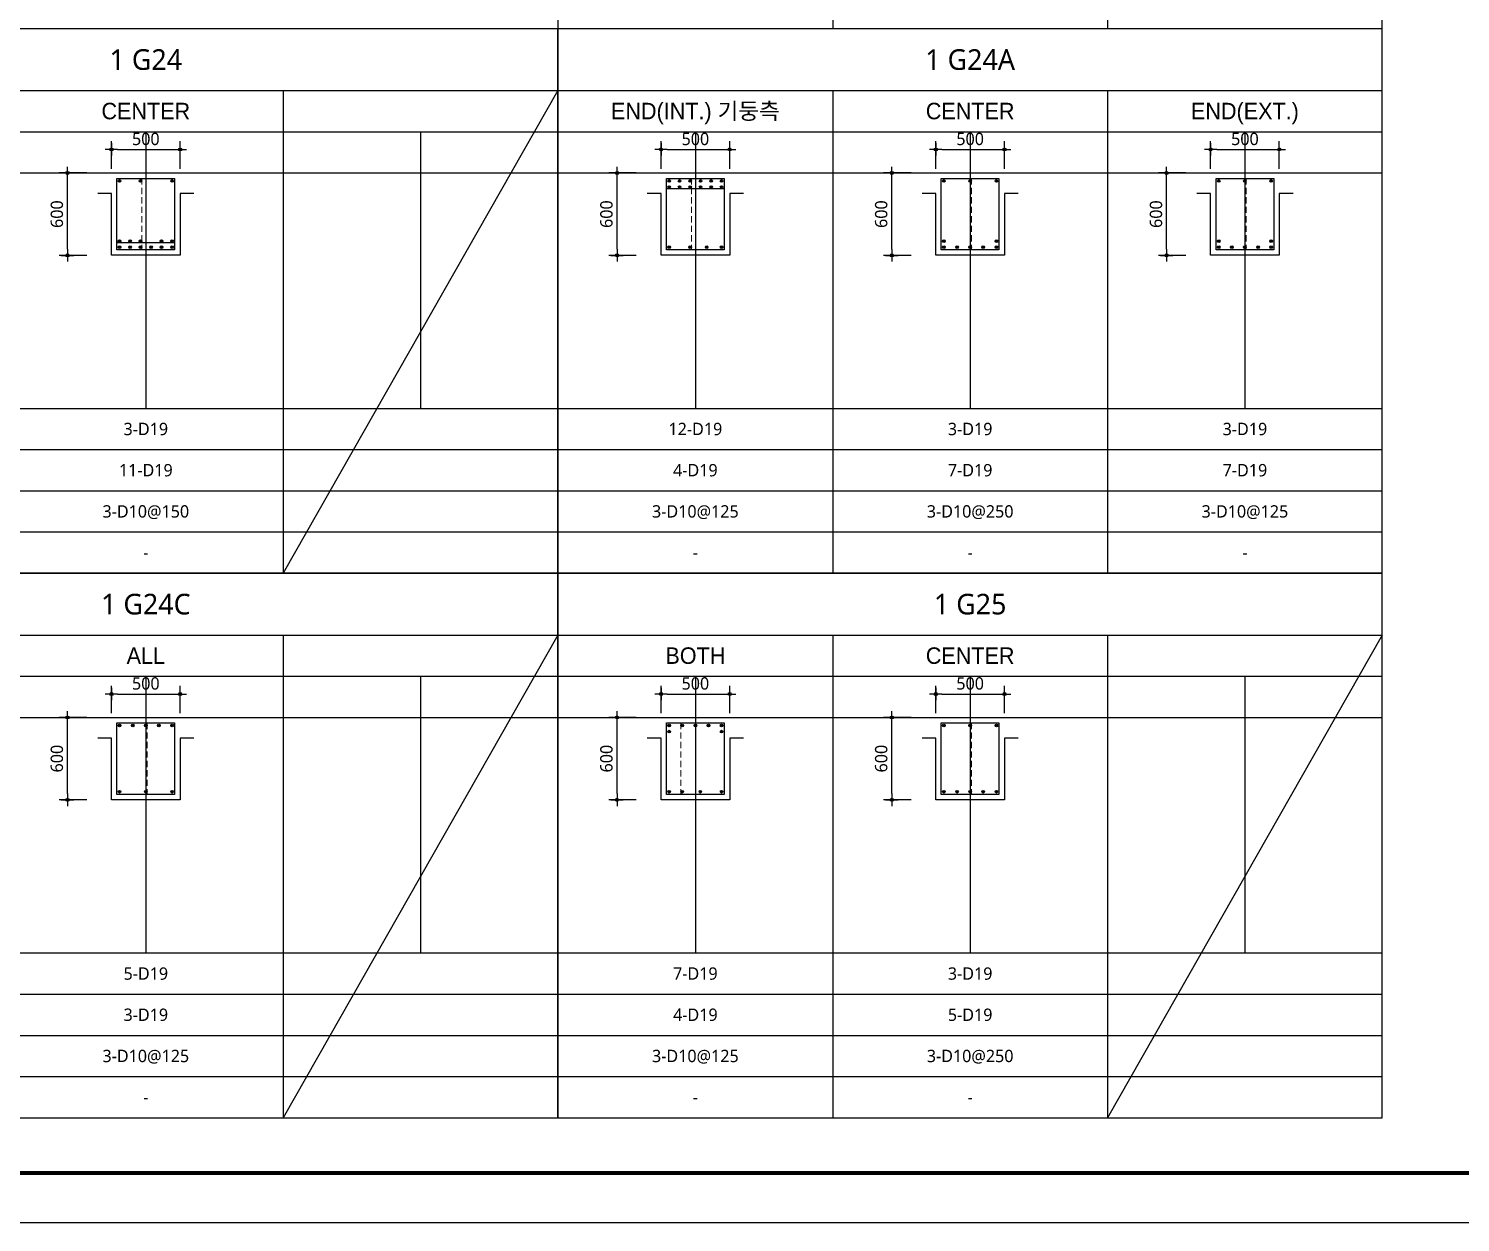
# Model space of a CAD drawing. Header units: millimetres. Extents: x 0 to 252030, y -124740 to 196020.
# Drawn here: x 188300 to 198721, y 106920 to 115610 of the extents above; entities that cross this region are included whole.
import ezdxf
from ezdxf.enums import TextEntityAlignment as Align

# ---------------------------------------------------------------- set-up
doc = ezdxf.new("R2010")
doc.units = ezdxf.units.MM
doc.header["$LTSCALE"] = 30
doc.linetypes.add('HID', pattern=[2.3, 1.5, -0.8])
doc.layers.get('DEFPOINTS').update_dxf_attribs({"color": 142})
for name, color, linetype in [('0-SEC1', 3, 'Continuous'), ('CON', 2, 'Continuous'), ('DIM', 7, 'Continuous'), ('ETC', 7, 'Continuous'), ('S-철근', 3, 'Continuous'), ('SHEET', 7, 'Continuous'), ('TXT', 3, 'Continuous'), ('XR-FORM_(도룡동)$0$Sheet', 7, 'Continuous')]:
    doc.layers.add(name, color=color, linetype=linetype)
doc.layers.add('TieBar', color=7, linetype='HID', lineweight=0)
doc.styles.get("Standard").update_dxf_attribs({"font": 'malgun.ttf'})
doc.styles.add('돋움', font='Dotum.ttf')
doc.styles.add('맑은 고딕', font='malgun.ttf')
doc.dimstyles.new('30NDIM', dxfattribs={"dimscale": 50, "dimtxt": 3, "dimasz": 1.5, "dimexe": 2, "dimexo": 6, "dimgap": 1, "dimtad": 1, "dimdec": 0, "dimrnd": 0.25, "dimzin": 0, "dimdsep": 46, "dimtxsty": 'Standard', "dimblk": 'Z_DOT', "dimcen": 5, "dimclrd": 256, "dimclre": 256, "dimclrt": 3, "dimadec": 0, "dimazin": 0, "dimtm": 1e-09, "dimtfac": 1, "dimtdec": 0, "dimtix": 1, "dimtmove": 2, "dimatfit": 1, "dimldrblk": 'Z_DOT', "dimfxl": 1, "dimtolj": 1, "dimtzin": 0, "dimarcsym": 0})

# ---------------------------------------------------------------- blocks, each defined once
blk = doc.blocks.new('4등분')
at = {"layer": 'DEFPOINTS'}
for p, q in [((1000, 3214), (1000, 1200)), ((3000, 3214), (3000, 1200)), ((5000, 3214), (5000, 1200)), ((0, 2914), (6000, 2914))]:
    blk.add_line(p, q, dxfattribs=at)
at = {"layer": 'SHEET'}
blk.add_line((0, 3514), (6000, 3514), dxfattribs=at)
at = {"layer": 'SHEET', "color": 6}
for p, q in [((2000, 3514), (2000, 0)), ((4000, 3514), (4000, 0)), ((0, 3214), (6000, 3214)), ((0, 1200), (6000, 1200)), ((0, 900), (6000, 900)), ((0, 600), (6000, 600)), ((0, 300), (6000, 300))]:
    blk.add_line(p, q, dxfattribs=at)
at = {"layer": 'SHEET'}
blk.add_lwpolyline([(6000, 3964), (0, 3964), (0, 0), (6000, 0)], close=True, dxfattribs=at)
blk = doc.blocks.new('XR-FORM_(도룡동)$0$S')
at = {"layer": 'XR-FORM_(도룡동)$0$Sheet', "const_width": 100}
blk.add_lwpolyline([(1850, 57950), (82250, 57950), (82250, 1200), (1850, 1200)], close=True, dxfattribs=at)
blk = doc.blocks.new('XR-FORM_(도룡동)', base_point=(101.33, -56114.51))
at = {"layer": 'DEFPOINTS'}
blk.add_lwpolyline([(0, 0), (420, 0), (420, 297), (0, 297)], close=True, dxfattribs=at)
at = {"xscale": 0.005, "yscale": 0.005, "zscale": 0.005}
blk.add_blockref('XR-FORM_(도룡동)$0$S', (-0.25, 0), dxfattribs=at)
blk = doc.blocks.new('Z_DOT')
at = {"layer": 'DIM', "color": 0}
for p, q in [((-1, 0), (1, 0)), ((0, -1), (0, 1))]:
    blk.add_line(p, q, dxfattribs=at)
for radius in [0.25, 0.125]:
    blk.add_circle((0, 0), radius, dxfattribs=at)
blk = doc.blocks.new('*D721')
at = {"layer": 'DEFPOINTS', "color": 0, "transparency": 16777216}
for p in [(189403, 114731), (188903, 114410), (189403, 114410)]:
    blk.add_point(p, dxfattribs=at)
at = {"layer": 'DIM', "lineweight": -2, "transparency": 16777216}
for p, q in [((188903, 114590), (188903, 114791)), ((189403, 114590), (189403, 114791)), ((188948, 114731), (189358, 114731))]:
    blk.add_line(p, q, dxfattribs=at)
at = {"layer": 'DIM', "lineweight": -2, "transparency": 16777216, "xscale": 45, "yscale": 45, "zscale": 45, "rotation": 180}
blk.add_blockref('Z_DOT', (188903, 114731), dxfattribs=at)
at = {"layer": 'DIM', "lineweight": -2, "transparency": 16777216, "xscale": 45, "yscale": 45, "zscale": 45}
blk.add_blockref('Z_DOT', (189403, 114731), dxfattribs=at)
at = {"layer": 'DIM', "color": 3, "transparency": 16777216, "insert": (189153, 114807), "char_height": 90, "attachment_point": 5}
blk.add_mtext('\\A1;500', dxfattribs=at)
blk = doc.blocks.new('*D722')
at = {"layer": 'DEFPOINTS', "color": 0, "transparency": 16777216}
for p in [(188583, 114560), (188903, 114560), (188903, 113960)]:
    blk.add_point(p, dxfattribs=at)
at = {"layer": 'DIM', "lineweight": -2, "transparency": 16777216}
for p, q in [((188723, 114560), (188523, 114560)), ((188583, 114005), (188583, 114515)), ((188723, 113960), (188523, 113960))]:
    blk.add_line(p, q, dxfattribs=at)
at = {"layer": 'DIM', "lineweight": -2, "transparency": 16777216, "xscale": 45, "yscale": 45, "zscale": 45}
for p, rotation in [((188583, 114560), 90), ((188583, 113960), 270)]:
    blk.add_blockref('Z_DOT', p, dxfattribs=dict(at, rotation=rotation))
at = {"layer": 'DIM', "color": 3, "transparency": 16777216, "insert": (188506, 114260), "char_height": 90, "attachment_point": 5, "rotation": 90}
blk.add_mtext('\\A1;600', dxfattribs=at)
blk = doc.blocks.new('*D723')
at = {"layer": 'DEFPOINTS', "color": 0, "transparency": 16777216}
for p in [(193403, 114731), (192903, 114410), (193403, 114410)]:
    blk.add_point(p, dxfattribs=at)
at = {"layer": 'DIM', "lineweight": -2, "transparency": 16777216}
for p, q in [((192903, 114590), (192903, 114791)), ((193403, 114590), (193403, 114791)), ((192948, 114731), (193358, 114731))]:
    blk.add_line(p, q, dxfattribs=at)
at = {"layer": 'DIM', "lineweight": -2, "transparency": 16777216, "xscale": 45, "yscale": 45, "zscale": 45, "rotation": 180}
blk.add_blockref('Z_DOT', (192903, 114731), dxfattribs=at)
at = {"layer": 'DIM', "lineweight": -2, "transparency": 16777216, "xscale": 45, "yscale": 45, "zscale": 45}
blk.add_blockref('Z_DOT', (193403, 114731), dxfattribs=at)
at = {"layer": 'DIM', "color": 3, "transparency": 16777216, "insert": (193153, 114807), "char_height": 90, "attachment_point": 5}
blk.add_mtext('\\A1;500', dxfattribs=at)
blk = doc.blocks.new('*D724')
at = {"layer": 'DEFPOINTS', "color": 0, "transparency": 16777216}
for p in [(192583, 114560), (192903, 114560), (192903, 113960)]:
    blk.add_point(p, dxfattribs=at)
at = {"layer": 'DIM', "lineweight": -2, "transparency": 16777216}
for p, q in [((192723, 114560), (192523, 114560)), ((192583, 114005), (192583, 114515)), ((192723, 113960), (192523, 113960))]:
    blk.add_line(p, q, dxfattribs=at)
at = {"layer": 'DIM', "lineweight": -2, "transparency": 16777216, "xscale": 45, "yscale": 45, "zscale": 45}
for p, rotation in [((192583, 114560), 90), ((192583, 113960), 270)]:
    blk.add_blockref('Z_DOT', p, dxfattribs=dict(at, rotation=rotation))
at = {"layer": 'DIM', "color": 3, "transparency": 16777216, "insert": (192506, 114260), "char_height": 90, "attachment_point": 5, "rotation": 90}
blk.add_mtext('\\A1;600', dxfattribs=at)
blk = doc.blocks.new('*D725')
at = {"layer": 'DEFPOINTS', "color": 0, "transparency": 16777216}
for p in [(195403, 114731), (194903, 114410), (195403, 114410)]:
    blk.add_point(p, dxfattribs=at)
at = {"layer": 'DIM', "lineweight": -2, "transparency": 16777216}
for p, q in [((194903, 114590), (194903, 114791)), ((195403, 114590), (195403, 114791)), ((194948, 114731), (195358, 114731))]:
    blk.add_line(p, q, dxfattribs=at)
at = {"layer": 'DIM', "lineweight": -2, "transparency": 16777216, "xscale": 45, "yscale": 45, "zscale": 45, "rotation": 180}
blk.add_blockref('Z_DOT', (194903, 114731), dxfattribs=at)
at = {"layer": 'DIM', "lineweight": -2, "transparency": 16777216, "xscale": 45, "yscale": 45, "zscale": 45}
blk.add_blockref('Z_DOT', (195403, 114731), dxfattribs=at)
at = {"layer": 'DIM', "color": 3, "transparency": 16777216, "insert": (195153, 114807), "char_height": 90, "attachment_point": 5}
blk.add_mtext('\\A1;500', dxfattribs=at)
blk = doc.blocks.new('*D726')
at = {"layer": 'DEFPOINTS', "color": 0, "transparency": 16777216}
for p in [(194583, 114560), (194903, 114560), (194903, 113960)]:
    blk.add_point(p, dxfattribs=at)
at = {"layer": 'DIM', "lineweight": -2, "transparency": 16777216}
for p, q in [((194723, 114560), (194523, 114560)), ((194583, 114005), (194583, 114515)), ((194723, 113960), (194523, 113960))]:
    blk.add_line(p, q, dxfattribs=at)
at = {"layer": 'DIM', "lineweight": -2, "transparency": 16777216, "xscale": 45, "yscale": 45, "zscale": 45}
for p, rotation in [((194583, 114560), 90), ((194583, 113960), 270)]:
    blk.add_blockref('Z_DOT', p, dxfattribs=dict(at, rotation=rotation))
at = {"layer": 'DIM', "color": 3, "transparency": 16777216, "insert": (194506, 114260), "char_height": 90, "attachment_point": 5, "rotation": 90}
blk.add_mtext('\\A1;600', dxfattribs=at)
blk = doc.blocks.new('*D727')
at = {"layer": 'DEFPOINTS', "color": 0, "transparency": 16777216}
for p in [(197403, 114731), (196903, 114410), (197403, 114410)]:
    blk.add_point(p, dxfattribs=at)
at = {"layer": 'DIM', "lineweight": -2, "transparency": 16777216}
for p, q in [((196903, 114590), (196903, 114791)), ((197403, 114590), (197403, 114791)), ((196948, 114731), (197358, 114731))]:
    blk.add_line(p, q, dxfattribs=at)
at = {"layer": 'DIM', "lineweight": -2, "transparency": 16777216, "xscale": 45, "yscale": 45, "zscale": 45, "rotation": 180}
blk.add_blockref('Z_DOT', (196903, 114731), dxfattribs=at)
at = {"layer": 'DIM', "lineweight": -2, "transparency": 16777216, "xscale": 45, "yscale": 45, "zscale": 45}
blk.add_blockref('Z_DOT', (197403, 114731), dxfattribs=at)
at = {"layer": 'DIM', "color": 3, "transparency": 16777216, "insert": (197153, 114807), "char_height": 90, "attachment_point": 5}
blk.add_mtext('\\A1;500', dxfattribs=at)
blk = doc.blocks.new('*D728')
at = {"layer": 'DEFPOINTS', "color": 0, "transparency": 16777216}
for p in [(196583, 114560), (196903, 114560), (196903, 113960)]:
    blk.add_point(p, dxfattribs=at)
at = {"layer": 'DIM', "lineweight": -2, "transparency": 16777216}
for p, q in [((196723, 114560), (196523, 114560)), ((196583, 114005), (196583, 114515)), ((196723, 113960), (196523, 113960))]:
    blk.add_line(p, q, dxfattribs=at)
at = {"layer": 'DIM', "lineweight": -2, "transparency": 16777216, "xscale": 45, "yscale": 45, "zscale": 45}
for p, rotation in [((196583, 114560), 90), ((196583, 113960), 270)]:
    blk.add_blockref('Z_DOT', p, dxfattribs=dict(at, rotation=rotation))
at = {"layer": 'DIM', "color": 3, "transparency": 16777216, "insert": (196506, 114260), "char_height": 90, "attachment_point": 5, "rotation": 90}
blk.add_mtext('\\A1;600', dxfattribs=at)
blk = doc.blocks.new('*D731')
at = {"layer": 'DEFPOINTS', "color": 0, "transparency": 16777216}
for p in [(189403, 110766), (188903, 110446), (189403, 110446)]:
    blk.add_point(p, dxfattribs=at)
at = {"layer": 'DIM', "lineweight": -2, "transparency": 16777216}
for p, q in [((188903, 110626), (188903, 110826)), ((189403, 110626), (189403, 110826)), ((188948, 110766), (189358, 110766))]:
    blk.add_line(p, q, dxfattribs=at)
at = {"layer": 'DIM', "lineweight": -2, "transparency": 16777216, "xscale": 45, "yscale": 45, "zscale": 45, "rotation": 180}
blk.add_blockref('Z_DOT', (188903, 110766), dxfattribs=at)
at = {"layer": 'DIM', "lineweight": -2, "transparency": 16777216, "xscale": 45, "yscale": 45, "zscale": 45}
blk.add_blockref('Z_DOT', (189403, 110766), dxfattribs=at)
at = {"layer": 'DIM', "color": 3, "transparency": 16777216, "insert": (189153, 110843), "char_height": 90, "attachment_point": 5}
blk.add_mtext('\\A1;500', dxfattribs=at)
blk = doc.blocks.new('*D732')
at = {"layer": 'DEFPOINTS', "color": 0, "transparency": 16777216}
for p in [(188583, 110596), (188903, 110596), (188903, 109996)]:
    blk.add_point(p, dxfattribs=at)
at = {"layer": 'DIM', "lineweight": -2, "transparency": 16777216}
for p, q in [((188723, 110596), (188523, 110596)), ((188583, 110041), (188583, 110551)), ((188723, 109996), (188523, 109996))]:
    blk.add_line(p, q, dxfattribs=at)
at = {"layer": 'DIM', "lineweight": -2, "transparency": 16777216, "xscale": 45, "yscale": 45, "zscale": 45}
for p, rotation in [((188583, 110596), 90), ((188583, 109996), 270)]:
    blk.add_blockref('Z_DOT', p, dxfattribs=dict(at, rotation=rotation))
at = {"layer": 'DIM', "color": 3, "transparency": 16777216, "insert": (188506, 110296), "char_height": 90, "attachment_point": 5, "rotation": 90}
blk.add_mtext('\\A1;600', dxfattribs=at)
blk = doc.blocks.new('*D733')
at = {"layer": 'DEFPOINTS', "color": 0, "transparency": 16777216}
for p in [(193403, 110766), (192903, 110446), (193403, 110446)]:
    blk.add_point(p, dxfattribs=at)
at = {"layer": 'DIM', "lineweight": -2, "transparency": 16777216}
for p, q in [((192903, 110626), (192903, 110826)), ((193403, 110626), (193403, 110826)), ((192948, 110766), (193358, 110766))]:
    blk.add_line(p, q, dxfattribs=at)
at = {"layer": 'DIM', "lineweight": -2, "transparency": 16777216, "xscale": 45, "yscale": 45, "zscale": 45, "rotation": 180}
blk.add_blockref('Z_DOT', (192903, 110766), dxfattribs=at)
at = {"layer": 'DIM', "lineweight": -2, "transparency": 16777216, "xscale": 45, "yscale": 45, "zscale": 45}
blk.add_blockref('Z_DOT', (193403, 110766), dxfattribs=at)
at = {"layer": 'DIM', "color": 3, "transparency": 16777216, "insert": (193153, 110843), "char_height": 90, "attachment_point": 5}
blk.add_mtext('\\A1;500', dxfattribs=at)
blk = doc.blocks.new('*D734')
at = {"layer": 'DEFPOINTS', "color": 0, "transparency": 16777216}
for p in [(192583, 110596), (192903, 110596), (192903, 109996)]:
    blk.add_point(p, dxfattribs=at)
at = {"layer": 'DIM', "lineweight": -2, "transparency": 16777216}
for p, q in [((192723, 110596), (192523, 110596)), ((192583, 110041), (192583, 110551)), ((192723, 109996), (192523, 109996))]:
    blk.add_line(p, q, dxfattribs=at)
at = {"layer": 'DIM', "lineweight": -2, "transparency": 16777216, "xscale": 45, "yscale": 45, "zscale": 45}
for p, rotation in [((192583, 110596), 90), ((192583, 109996), 270)]:
    blk.add_blockref('Z_DOT', p, dxfattribs=dict(at, rotation=rotation))
at = {"layer": 'DIM', "color": 3, "transparency": 16777216, "insert": (192506, 110296), "char_height": 90, "attachment_point": 5, "rotation": 90}
blk.add_mtext('\\A1;600', dxfattribs=at)
blk = doc.blocks.new('*D735')
at = {"layer": 'DEFPOINTS', "color": 0, "transparency": 16777216}
for p in [(195403, 110766), (194903, 110446), (195403, 110446)]:
    blk.add_point(p, dxfattribs=at)
at = {"layer": 'DIM', "lineweight": -2, "transparency": 16777216}
for p, q in [((194903, 110626), (194903, 110826)), ((195403, 110626), (195403, 110826)), ((194948, 110766), (195358, 110766))]:
    blk.add_line(p, q, dxfattribs=at)
at = {"layer": 'DIM', "lineweight": -2, "transparency": 16777216, "xscale": 45, "yscale": 45, "zscale": 45, "rotation": 180}
blk.add_blockref('Z_DOT', (194903, 110766), dxfattribs=at)
at = {"layer": 'DIM', "lineweight": -2, "transparency": 16777216, "xscale": 45, "yscale": 45, "zscale": 45}
blk.add_blockref('Z_DOT', (195403, 110766), dxfattribs=at)
at = {"layer": 'DIM', "color": 3, "transparency": 16777216, "insert": (195153, 110843), "char_height": 90, "attachment_point": 5}
blk.add_mtext('\\A1;500', dxfattribs=at)
blk = doc.blocks.new('*D736')
at = {"layer": 'DEFPOINTS', "color": 0, "transparency": 16777216}
for p in [(194583, 110596), (194903, 110596), (194903, 109996)]:
    blk.add_point(p, dxfattribs=at)
at = {"layer": 'DIM', "lineweight": -2, "transparency": 16777216}
for p, q in [((194723, 110596), (194523, 110596)), ((194583, 110041), (194583, 110551)), ((194723, 109996), (194523, 109996))]:
    blk.add_line(p, q, dxfattribs=at)
at = {"layer": 'DIM', "lineweight": -2, "transparency": 16777216, "xscale": 45, "yscale": 45, "zscale": 45}
for p, rotation in [((194583, 110596), 90), ((194583, 109996), 270)]:
    blk.add_blockref('Z_DOT', p, dxfattribs=dict(at, rotation=rotation))
at = {"layer": 'DIM', "color": 3, "transparency": 16777216, "insert": (194506, 110296), "char_height": 90, "attachment_point": 5, "rotation": 90}
blk.add_mtext('\\A1;600', dxfattribs=at)

msp = doc.modelspace()

# ---------------------------------------------------------------- hatches: boundary and pattern name
at = {"layer": 'S-철근'}
h = msp.add_hatch(color=256, dxfattribs=at)
edge = h.paths.add_edge_path()
edge.add_arc((188962.08013, 114501.41992), 9.55, 0, 180)
edge.add_arc((188962.08013, 114501.41992), 9.55, 180, 360)
h = msp.add_hatch(color=256, dxfattribs=at)
edge = h.paths.add_edge_path()
edge.add_arc((189114.81613, 114501.41992), 9.55, 0, 180)
edge.add_arc((189114.81613, 114501.41992), 9.55, 180, 360)
h = msp.add_hatch(color=256, dxfattribs=at)
edge = h.paths.add_edge_path()
edge.add_arc((189343.92013, 114501.41992), 9.55, 0, 180)
edge.add_arc((189343.92013, 114501.41992), 9.55, 180, 360)
h = msp.add_hatch(color=256, dxfattribs=at)
edge = h.paths.add_edge_path()
edge.add_arc((192962.08013, 114501.41992), 9.55, 0, 180)
edge.add_arc((192962.08013, 114501.41992), 9.55, 180, 360)
h = msp.add_hatch(color=256, dxfattribs=at)
edge = h.paths.add_edge_path()
edge.add_arc((192962.08013, 114457.31992), 9.55, 0, 180)
edge.add_arc((192962.08013, 114457.31992), 9.55, 180, 360)
h = msp.add_hatch(color=256, dxfattribs=at)
edge = h.paths.add_edge_path()
edge.add_arc((193038.44813, 114501.41992), 9.55, 0, 180)
edge.add_arc((193038.44813, 114501.41992), 9.55, 180, 360)
h = msp.add_hatch(color=256, dxfattribs=at)
edge = h.paths.add_edge_path()
edge.add_arc((193038.44813, 114457.31992), 9.55, 0, 180)
edge.add_arc((193038.44813, 114457.31992), 9.55, 180, 360)
h = msp.add_hatch(color=256, dxfattribs=at)
edge = h.paths.add_edge_path()
edge.add_arc((193114.81613, 114501.41992), 9.55, 0, 180)
edge.add_arc((193114.81613, 114501.41992), 9.55, 180, 360)
h = msp.add_hatch(color=256, dxfattribs=at)
edge = h.paths.add_edge_path()
edge.add_arc((193114.81613, 114457.31992), 9.55, 0, 180)
edge.add_arc((193114.81613, 114457.31992), 9.55, 180, 360)
h = msp.add_hatch(color=256, dxfattribs=at)
edge = h.paths.add_edge_path()
edge.add_arc((193191.18413, 114501.41992), 9.55, 0, 180)
edge.add_arc((193191.18413, 114501.41992), 9.55, 180, 360)
h = msp.add_hatch(color=256, dxfattribs=at)
edge = h.paths.add_edge_path()
edge.add_arc((193191.18413, 114457.31992), 9.55, 0, 180)
edge.add_arc((193191.18413, 114457.31992), 9.55, 180, 360)
h = msp.add_hatch(color=256, dxfattribs=at)
edge = h.paths.add_edge_path()
edge.add_arc((193267.55213, 114501.41992), 9.55, 0, 180)
edge.add_arc((193267.55213, 114501.41992), 9.55, 180, 360)
h = msp.add_hatch(color=256, dxfattribs=at)
edge = h.paths.add_edge_path()
edge.add_arc((193267.55213, 114457.31992), 9.55, 0, 180)
edge.add_arc((193267.55213, 114457.31992), 9.55, 180, 360)
h = msp.add_hatch(color=256, dxfattribs=at)
edge = h.paths.add_edge_path()
edge.add_arc((193343.92013, 114501.41992), 9.55, 0, 180)
edge.add_arc((193343.92013, 114501.41992), 9.55, 180, 360)
h = msp.add_hatch(color=256, dxfattribs=at)
edge = h.paths.add_edge_path()
edge.add_arc((193343.92013, 114457.31992), 9.55, 0, 180)
edge.add_arc((193343.92013, 114457.31992), 9.55, 180, 360)
h = msp.add_hatch(color=256, dxfattribs=at)
edge = h.paths.add_edge_path()
edge.add_arc((194962.08013, 114501.41992), 9.55, 0, 180)
edge.add_arc((194962.08013, 114501.41992), 9.55, 180, 360)
h = msp.add_hatch(color=256, dxfattribs=at)
edge = h.paths.add_edge_path()
edge.add_arc((195153.00013, 114501.41992), 9.55, 0, 180)
edge.add_arc((195153.00013, 114501.41992), 9.55, 180, 360)
h = msp.add_hatch(color=256, dxfattribs=at)
edge = h.paths.add_edge_path()
edge.add_arc((195343.92013, 114501.41992), 9.55, 0, 180)
edge.add_arc((195343.92013, 114501.41992), 9.55, 180, 360)
h = msp.add_hatch(color=256, dxfattribs=at)
edge = h.paths.add_edge_path()
edge.add_arc((196962.08013, 114501.41992), 9.55, 0, 180)
edge.add_arc((196962.08013, 114501.41992), 9.55, 180, 360)
h = msp.add_hatch(color=256, dxfattribs=at)
edge = h.paths.add_edge_path()
edge.add_arc((197153.00013, 114501.41992), 9.55, 0, 180)
edge.add_arc((197153.00013, 114501.41992), 9.55, 180, 360)
h = msp.add_hatch(color=256, dxfattribs=at)
edge = h.paths.add_edge_path()
edge.add_arc((197343.92013, 114501.41992), 9.55, 0, 180)
edge.add_arc((197343.92013, 114501.41992), 9.55, 180, 360)
h = msp.add_hatch(color=256, dxfattribs=at)
edge = h.paths.add_edge_path()
edge.add_arc((188962.08013, 114063.67992), 9.55, 0, 180)
edge.add_arc((188962.08013, 114063.67992), 9.55, 180, 360)
h = msp.add_hatch(color=256, dxfattribs=at)
edge = h.paths.add_edge_path()
edge.add_arc((188962.08013, 114019.57992), 9.55, 0, 180)
edge.add_arc((188962.08013, 114019.57992), 9.55, 180, 360)
h = msp.add_hatch(color=256, dxfattribs=at)
edge = h.paths.add_edge_path()
edge.add_arc((189038.44813, 114063.67992), 9.55, 0, 180)
edge.add_arc((189038.44813, 114063.67992), 9.55, 180, 360)
h = msp.add_hatch(color=256, dxfattribs=at)
edge = h.paths.add_edge_path()
edge.add_arc((189038.44813, 114019.57992), 9.55, 0, 180)
edge.add_arc((189038.44813, 114019.57992), 9.55, 180, 360)
h = msp.add_hatch(color=256, dxfattribs=at)
edge = h.paths.add_edge_path()
edge.add_arc((189114.81613, 114063.67992), 9.55, 0, 180)
edge.add_arc((189114.81613, 114063.67992), 9.55, 180, 360)
h = msp.add_hatch(color=256, dxfattribs=at)
edge = h.paths.add_edge_path()
edge.add_arc((189114.81613, 114019.57992), 9.55, 0, 180)
edge.add_arc((189114.81613, 114019.57992), 9.55, 180, 360)
h = msp.add_hatch(color=256, dxfattribs=at)
edge = h.paths.add_edge_path()
edge.add_arc((189191.18413, 114019.57992), 9.55, 0, 180)
edge.add_arc((189191.18413, 114019.57992), 9.55, 180, 360)
h = msp.add_hatch(color=256, dxfattribs=at)
edge = h.paths.add_edge_path()
edge.add_arc((189267.55213, 114063.67992), 9.55, 0, 180)
edge.add_arc((189267.55213, 114063.67992), 9.55, 180, 360)
h = msp.add_hatch(color=256, dxfattribs=at)
edge = h.paths.add_edge_path()
edge.add_arc((189267.55213, 114019.57992), 9.55, 0, 180)
edge.add_arc((189267.55213, 114019.57992), 9.55, 180, 360)
h = msp.add_hatch(color=256, dxfattribs=at)
edge = h.paths.add_edge_path()
edge.add_arc((189343.92013, 114063.67992), 9.55, 0, 180)
edge.add_arc((189343.92013, 114063.67992), 9.55, 180, 360)
h = msp.add_hatch(color=256, dxfattribs=at)
edge = h.paths.add_edge_path()
edge.add_arc((189343.92013, 114019.57992), 9.55, 0, 180)
edge.add_arc((189343.92013, 114019.57992), 9.55, 180, 360)
h = msp.add_hatch(color=256, dxfattribs=at)
edge = h.paths.add_edge_path()
edge.add_arc((192962.08013, 114019.57992), 9.55, 0, 180)
edge.add_arc((192962.08013, 114019.57992), 9.55, 180, 360)
h = msp.add_hatch(color=256, dxfattribs=at)
edge = h.paths.add_edge_path()
edge.add_arc((193114.81613, 114019.57992), 9.55, 0, 180)
edge.add_arc((193114.81613, 114019.57992), 9.55, 180, 360)
h = msp.add_hatch(color=256, dxfattribs=at)
edge = h.paths.add_edge_path()
edge.add_arc((193235.31105, 114019.57992), 9.55, 0, 180)
edge.add_arc((193235.31105, 114019.57992), 9.55, 180, 360)
h = msp.add_hatch(color=256, dxfattribs=at)
edge = h.paths.add_edge_path()
edge.add_arc((193343.92013, 114019.57992), 9.55, 0, 180)
edge.add_arc((193343.92013, 114019.57992), 9.55, 180, 360)
h = msp.add_hatch(color=256, dxfattribs=at)
edge = h.paths.add_edge_path()
edge.add_arc((194962.08013, 114063.67992), 9.55, 0, 180)
edge.add_arc((194962.08013, 114063.67992), 9.55, 180, 360)
h = msp.add_hatch(color=256, dxfattribs=at)
edge = h.paths.add_edge_path()
edge.add_arc((194962.08013, 114019.57992), 9.55, 0, 180)
edge.add_arc((194962.08013, 114019.57992), 9.55, 180, 360)
h = msp.add_hatch(color=256, dxfattribs=at)
edge = h.paths.add_edge_path()
edge.add_arc((195057.54013, 114019.57992), 9.55, 0, 180)
edge.add_arc((195057.54013, 114019.57992), 9.55, 180, 360)
h = msp.add_hatch(color=256, dxfattribs=at)
edge = h.paths.add_edge_path()
edge.add_arc((195153.00013, 114019.57992), 9.55, 0, 180)
edge.add_arc((195153.00013, 114019.57992), 9.55, 180, 360)
h = msp.add_hatch(color=256, dxfattribs=at)
edge = h.paths.add_edge_path()
edge.add_arc((195248.46013, 114019.57992), 9.55, 0, 180)
edge.add_arc((195248.46013, 114019.57992), 9.55, 180, 360)
h = msp.add_hatch(color=256, dxfattribs=at)
edge = h.paths.add_edge_path()
edge.add_arc((195343.92013, 114063.67992), 9.55, 0, 180)
edge.add_arc((195343.92013, 114063.67992), 9.55, 180, 360)
h = msp.add_hatch(color=256, dxfattribs=at)
edge = h.paths.add_edge_path()
edge.add_arc((195343.92013, 114019.57992), 9.55, 0, 180)
edge.add_arc((195343.92013, 114019.57992), 9.55, 180, 360)
h = msp.add_hatch(color=256, dxfattribs=at)
edge = h.paths.add_edge_path()
edge.add_arc((196962.08013, 114063.67992), 9.55, 0, 180)
edge.add_arc((196962.08013, 114063.67992), 9.55, 180, 360)
h = msp.add_hatch(color=256, dxfattribs=at)
edge = h.paths.add_edge_path()
edge.add_arc((196962.08013, 114019.57992), 9.55, 0, 180)
edge.add_arc((196962.08013, 114019.57992), 9.55, 180, 360)
h = msp.add_hatch(color=256, dxfattribs=at)
edge = h.paths.add_edge_path()
edge.add_arc((197057.54013, 114019.57992), 9.55, 0, 180)
edge.add_arc((197057.54013, 114019.57992), 9.55, 180, 360)
h = msp.add_hatch(color=256, dxfattribs=at)
edge = h.paths.add_edge_path()
edge.add_arc((197153.00013, 114019.57992), 9.55, 0, 180)
edge.add_arc((197153.00013, 114019.57992), 9.55, 180, 360)
h = msp.add_hatch(color=256, dxfattribs=at)
edge = h.paths.add_edge_path()
edge.add_arc((197248.46013, 114019.57992), 9.55, 0, 180)
edge.add_arc((197248.46013, 114019.57992), 9.55, 180, 360)
h = msp.add_hatch(color=256, dxfattribs=at)
edge = h.paths.add_edge_path()
edge.add_arc((197343.92013, 114063.67992), 9.55, 0, 180)
edge.add_arc((197343.92013, 114063.67992), 9.55, 180, 360)
h = msp.add_hatch(color=256, dxfattribs=at)
edge = h.paths.add_edge_path()
edge.add_arc((197343.92013, 114019.57992), 9.55, 0, 180)
edge.add_arc((197343.92013, 114019.57992), 9.55, 180, 360)
h = msp.add_hatch(color=256, dxfattribs=at)
edge = h.paths.add_edge_path()
edge.add_arc((188962.08013, 110536.91992), 9.55, 0, 180)
edge.add_arc((188962.08013, 110536.91992), 9.55, 180, 360)
h = msp.add_hatch(color=256, dxfattribs=at)
edge = h.paths.add_edge_path()
edge.add_arc((189057.54013, 110536.91992), 9.55, 0, 180)
edge.add_arc((189057.54013, 110536.91992), 9.55, 180, 360)
h = msp.add_hatch(color=256, dxfattribs=at)
edge = h.paths.add_edge_path()
edge.add_arc((189153.00013, 110536.91992), 9.55, 0, 180)
edge.add_arc((189153.00013, 110536.91992), 9.55, 180, 360)
h = msp.add_hatch(color=256, dxfattribs=at)
edge = h.paths.add_edge_path()
edge.add_arc((189248.46013, 110536.91992), 9.55, 0, 180)
edge.add_arc((189248.46013, 110536.91992), 9.55, 180, 360)
h = msp.add_hatch(color=256, dxfattribs=at)
edge = h.paths.add_edge_path()
edge.add_arc((189343.92013, 110536.91992), 9.55, 0, 180)
edge.add_arc((189343.92013, 110536.91992), 9.55, 180, 360)
h = msp.add_hatch(color=256, dxfattribs=at)
edge = h.paths.add_edge_path()
edge.add_arc((192962.08013, 110536.91992), 9.55, 0, 180)
edge.add_arc((192962.08013, 110536.91992), 9.55, 180, 360)
h = msp.add_hatch(color=256, dxfattribs=at)
edge = h.paths.add_edge_path()
edge.add_arc((192962.08013, 110492.81992), 9.55, 0, 180)
edge.add_arc((192962.08013, 110492.81992), 9.55, 180, 360)
h = msp.add_hatch(color=256, dxfattribs=at)
edge = h.paths.add_edge_path()
edge.add_arc((193057.54013, 110536.91992), 9.55, 0, 180)
edge.add_arc((193057.54013, 110536.91992), 9.55, 180, 360)
h = msp.add_hatch(color=256, dxfattribs=at)
edge = h.paths.add_edge_path()
edge.add_arc((193153.00013, 110536.91992), 9.55, 0, 180)
edge.add_arc((193153.00013, 110536.91992), 9.55, 180, 360)
h = msp.add_hatch(color=256, dxfattribs=at)
edge = h.paths.add_edge_path()
edge.add_arc((193248.46013, 110536.91992), 9.55, 0, 180)
edge.add_arc((193248.46013, 110536.91992), 9.55, 180, 360)
h = msp.add_hatch(color=256, dxfattribs=at)
edge = h.paths.add_edge_path()
edge.add_arc((193343.92013, 110536.91992), 9.55, 0, 180)
edge.add_arc((193343.92013, 110536.91992), 9.55, 180, 360)
h = msp.add_hatch(color=256, dxfattribs=at)
edge = h.paths.add_edge_path()
edge.add_arc((193343.92013, 110492.81992), 9.55, 0, 180)
edge.add_arc((193343.92013, 110492.81992), 9.55, 180, 360)
h = msp.add_hatch(color=256, dxfattribs=at)
edge = h.paths.add_edge_path()
edge.add_arc((194962.08013, 110536.91992), 9.55, 0, 180)
edge.add_arc((194962.08013, 110536.91992), 9.55, 180, 360)
h = msp.add_hatch(color=256, dxfattribs=at)
edge = h.paths.add_edge_path()
edge.add_arc((195153.00013, 110536.91992), 9.55, 0, 180)
edge.add_arc((195153.00013, 110536.91992), 9.55, 180, 360)
h = msp.add_hatch(color=256, dxfattribs=at)
edge = h.paths.add_edge_path()
edge.add_arc((195343.92013, 110536.91992), 9.55, 0, 180)
edge.add_arc((195343.92013, 110536.91992), 9.55, 180, 360)
h = msp.add_hatch(color=256, dxfattribs=at)
edge = h.paths.add_edge_path()
edge.add_arc((188962.08013, 110055.07992), 9.55, 0, 180)
edge.add_arc((188962.08013, 110055.07992), 9.55, 180, 360)
h = msp.add_hatch(color=256, dxfattribs=at)
edge = h.paths.add_edge_path()
edge.add_arc((189153.00013, 110055.07992), 9.55, 0, 180)
edge.add_arc((189153.00013, 110055.07992), 9.55, 180, 360)
h = msp.add_hatch(color=256, dxfattribs=at)
edge = h.paths.add_edge_path()
edge.add_arc((189343.92013, 110055.07992), 9.55, 0, 180)
edge.add_arc((189343.92013, 110055.07992), 9.55, 180, 360)
h = msp.add_hatch(color=256, dxfattribs=at)
edge = h.paths.add_edge_path()
edge.add_arc((192962.08013, 110055.07992), 9.55, 0, 180)
edge.add_arc((192962.08013, 110055.07992), 9.55, 180, 360)
h = msp.add_hatch(color=256, dxfattribs=at)
edge = h.paths.add_edge_path()
edge.add_arc((193057.54013, 110055.07992), 9.55, 0, 180)
edge.add_arc((193057.54013, 110055.07992), 9.55, 180, 360)
h = msp.add_hatch(color=256, dxfattribs=at)
edge = h.paths.add_edge_path()
edge.add_arc((193189.13165, 110055.07992), 9.55, 0, 180)
edge.add_arc((193189.13165, 110055.07992), 9.55, 180, 360)
h = msp.add_hatch(color=256, dxfattribs=at)
edge = h.paths.add_edge_path()
edge.add_arc((193343.92013, 110055.07992), 9.55, 0, 180)
edge.add_arc((193343.92013, 110055.07992), 9.55, 180, 360)
h = msp.add_hatch(color=256, dxfattribs=at)
edge = h.paths.add_edge_path()
edge.add_arc((194962.08013, 110055.07992), 9.55, 0, 180)
edge.add_arc((194962.08013, 110055.07992), 9.55, 180, 360)
h = msp.add_hatch(color=256, dxfattribs=at)
edge = h.paths.add_edge_path()
edge.add_arc((195057.54013, 110055.07992), 9.55, 0, 180)
edge.add_arc((195057.54013, 110055.07992), 9.55, 180, 360)
h = msp.add_hatch(color=256, dxfattribs=at)
edge = h.paths.add_edge_path()
edge.add_arc((195153.00013, 110055.07992), 9.55, 0, 180)
edge.add_arc((195153.00013, 110055.07992), 9.55, 180, 360)
h = msp.add_hatch(color=256, dxfattribs=at)
edge = h.paths.add_edge_path()
edge.add_arc((195248.46013, 110055.07992), 9.55, 0, 180)
edge.add_arc((195248.46013, 110055.07992), 9.55, 180, 360)
h = msp.add_hatch(color=256, dxfattribs=at)
edge = h.paths.add_edge_path()
edge.add_arc((195343.92013, 110055.07992), 9.55, 0, 180)
edge.add_arc((195343.92013, 110055.07992), 9.55, 180, 360)

# ---------------------------------------------------------------- linework, layer by layer
at = {"layer": 'CON', "color": 8}
for p, q in [((188803.00013, 114560.49992), (189503.00013, 114560.49992)), ((192803.00013, 114560.49992), (193503.00013, 114560.49992)), ((194803.00013, 114560.49992), (195503.00013, 114560.49992)), ((196803.00013, 114560.49992), (197503.00013, 114560.49992)), ((188803.00013, 110595.99992), (189503.00013, 110595.99992)), ((192803.00013, 110595.99992), (193503.00013, 110595.99992)), ((194803.00013, 110595.99992), (195503.00013, 110595.99992))]:
    msp.add_line(p, q, dxfattribs=at)
for points in [[(189503.00013, 114410.49992), (189403.00013, 114410.49992), (189403.00013, 113960.49992), (188903.00013, 113960.49992), (188903.00013, 114410.49992), (188803.00013, 114410.49992)], [(193503.00013, 114410.49992), (193403.00013, 114410.49992), (193403.00013, 113960.49992), (192903.00013, 113960.49992), (192903.00013, 114410.49992), (192803.00013, 114410.49992)], [(195503.00013, 114410.49992), (195403.00013, 114410.49992), (195403.00013, 113960.49992), (194903.00013, 113960.49992), (194903.00013, 114410.49992), (194803.00013, 114410.49992)], [(197503.00013, 114410.49992), (197403.00013, 114410.49992), (197403.00013, 113960.49992), (196903.00013, 113960.49992), (196903.00013, 114410.49992), (196803.00013, 114410.49992)], [(189503.00013, 110445.99992), (189403.00013, 110445.99992), (189403.00013, 109995.99992), (188903.00013, 109995.99992), (188903.00013, 110445.99992), (188803.00013, 110445.99992)], [(193503.00013, 110445.99992), (193403.00013, 110445.99992), (193403.00013, 109995.99992), (192903.00013, 109995.99992), (192903.00013, 110445.99992), (192803.00013, 110445.99992)], [(195503.00013, 110445.99992), (195403.00013, 110445.99992), (195403.00013, 109995.99992), (194903.00013, 109995.99992), (194903.00013, 110445.99992), (194803.00013, 110445.99992)]]:
    msp.add_lwpolyline(points, dxfattribs=at)
at = {"layer": 'ETC', "color": 8}
for p, q in [((192943.00013, 114447.76992), (193363.00013, 114447.76992)), ((188943.00013, 114054.12992), (189363.00013, 114054.12992))]:
    msp.add_line(p, q, dxfattribs=at)
at = {"layer": 'S-철근'}
for points in [[(188943.00013, 114000.49992), (188943.00013, 114520.49992), (189363.00013, 114520.49992), (189363.00013, 114000.49992), (188943.00013, 114000.49992)], [(192943.00013, 114000.49992), (192943.00013, 114520.49992), (193363.00013, 114520.49992), (193363.00013, 114000.49992), (192943.00013, 114000.49992)], [(194943.00013, 114000.49992), (194943.00013, 114520.49992), (195363.00013, 114520.49992), (195363.00013, 114000.49992), (194943.00013, 114000.49992)], [(196943.00013, 114000.49992), (196943.00013, 114520.49992), (197363.00013, 114520.49992), (197363.00013, 114000.49992), (196943.00013, 114000.49992)], [(188943.00013, 110035.99992), (188943.00013, 110555.99992), (189363.00013, 110555.99992), (189363.00013, 110035.99992), (188943.00013, 110035.99992)], [(192943.00013, 110035.99992), (192943.00013, 110555.99992), (193363.00013, 110555.99992), (193363.00013, 110035.99992), (192943.00013, 110035.99992)], [(194943.00013, 110035.99992), (194943.00013, 110555.99992), (195363.00013, 110555.99992), (195363.00013, 110035.99992), (194943.00013, 110035.99992)]]:
    msp.add_lwpolyline(points, dxfattribs=at)
for centre in [(188962.08013, 114501.41992), (189114.81613, 114501.41992), (189343.92013, 114501.41992), (192962.08013, 114501.41992), (192962.08013, 114457.31992), (193038.44813, 114501.41992), (193038.44813, 114457.31992), (193114.81613, 114501.41992), (193114.81613, 114457.31992), (193191.18413, 114501.41992), (193191.18413, 114457.31992), (193267.55213, 114501.41992), (193267.55213, 114457.31992), (193343.92013, 114501.41992), (193343.92013, 114457.31992), (194962.08013, 114501.41992), (195153.00013, 114501.41992), (195343.92013, 114501.41992), (196962.08013, 114501.41992), (197153.00013, 114501.41992), (197343.92013, 114501.41992), (188962.08013, 114063.67992), (188962.08013, 114019.57992), (189038.44813, 114063.67992), (189038.44813, 114019.57992), (189114.81613, 114063.67992), (189114.81613, 114019.57992), (189191.18413, 114019.57992), (189267.55213, 114063.67992), (189267.55213, 114019.57992), (189343.92013, 114063.67992), (189343.92013, 114019.57992), (192962.08013, 114019.57992), (193114.81613, 114019.57992), (193235.31105, 114019.57992), (193343.92013, 114019.57992), (194962.08013, 114063.67992), (194962.08013, 114019.57992), (195057.54013, 114019.57992), (195153.00013, 114019.57992), (195248.46013, 114019.57992), (195343.92013, 114063.67992), (195343.92013, 114019.57992), (196962.08013, 114063.67992), (196962.08013, 114019.57992), (197057.54013, 114019.57992), (197153.00013, 114019.57992), (197248.46013, 114019.57992), (197343.92013, 114063.67992), (197343.92013, 114019.57992), (188962.08013, 110536.91992), (189057.54013, 110536.91992), (189153.00013, 110536.91992), (189248.46013, 110536.91992), (189343.92013, 110536.91992), (192962.08013, 110536.91992), (192962.08013, 110492.81992), (193057.54013, 110536.91992), (193153.00013, 110536.91992), (193248.46013, 110536.91992), (193343.92013, 110536.91992), (193343.92013, 110492.81992), (194962.08013, 110536.91992), (195153.00013, 110536.91992), (195343.92013, 110536.91992), (188962.08013, 110055.07992), (189153.00013, 110055.07992), (189343.92013, 110055.07992), (192962.08013, 110055.07992), (193057.54013, 110055.07992), (193189.13165, 110055.07992), (193343.92013, 110055.07992), (194962.08013, 110055.07992), (195057.54013, 110055.07992), (195153.00013, 110055.07992), (195248.46013, 110055.07992), (195343.92013, 110055.07992)]:
    msp.add_circle(centre, 9.55, dxfattribs=at)
at = {"layer": 'SHEET'}
for p, q in [((192153.00013, 115160.49992), (190153.00013, 111645.99992)), ((192153.00013, 111195.99992), (190153.00013, 107681.49992)), ((198153.00013, 111195.99992), (196153.00013, 107681.49992))]:
    msp.add_line(p, q, dxfattribs=at)
at = {"layer": 'TieBar'}
for p, q in [((189124.36613, 114520.49992), (189124.36613, 114000.49992)), ((193124.36613, 114520.49992), (193124.36613, 114000.49992)), ((195162.55013, 114520.49992), (195162.55013, 114000.49992)), ((197162.55013, 114520.49992), (197162.55013, 114000.49992)), ((189162.55013, 110555.99992), (189162.55013, 110035.99992)), ((193047.99013, 110555.99992), (193047.99013, 110035.99992)), ((195162.55013, 110555.99992), (195162.55013, 110035.99992))]:
    msp.add_line(p, q, dxfattribs=at)

# ---------------------------------------------------------------- block references
for p in [(192153.00013, 115610.49992), (186153.00013, 111645.99992), (192153.00013, 111645.99992), (186153.00013, 107681.49992), (192153.00013, 107681.49992)]:
    msp.add_blockref('4등분', p)
at = {"layer": '0-SEC1', "xscale": 60, "yscale": 60, "zscale": 60}
msp.add_blockref('XR-FORM_(도룡동)', (182510.02429, -3259950.57868), dxfattribs=at)

# ---------------------------------------------------------------- texts
at = {"layer": 'TXT', "color": 2, "style": '맑은 고딕'}
for s, p in [('1 G24', (189153.00013, 115385.49992)), ('1 G24A', (195153.00013, 115385.49992)), ('1 G24C', (189153.00013, 111420.99992)), ('1 G25', (195153.00013, 111420.99992))]:
    msp.add_text(s, height=150, dxfattribs=at).set_placement(p, align=Align.MIDDLE_CENTER)
at = {"layer": 'TXT'}
for s, height, style, p in [('CENTER', 120, '돋움', (189153.00013, 115010.49992)), ('END(INT.) 기둥측', 120, '돋움', (193153.00013, 115010.49992)), ('CENTER', 120, '돋움', (195153.00013, 115010.49992)), ('END(EXT.)', 120, '돋움', (197153.00013, 115010.49992)), ('3-D19', 90, '맑은 고딕', (189153.00013, 112695.99992)), ('12-D19', 90, '맑은 고딕', (193153.00013, 112695.99992)), ('3-D19', 90, '맑은 고딕', (195153.00013, 112695.99992)), ('3-D19', 90, '맑은 고딕', (197153.00013, 112695.99992)), ('11-D19', 90, '맑은 고딕', (189153.00013, 112395.99992)), ('4-D19', 90, '맑은 고딕', (193153.00013, 112395.99992)), ('7-D19', 90, '맑은 고딕', (195153.00013, 112395.99992)), ('7-D19', 90, '맑은 고딕', (197153.00013, 112395.99992)), ('3-D10@150', 90, '맑은 고딕', (189153.00013, 112095.99992)), ('3-D10@125', 90, '맑은 고딕', (193153.00013, 112095.99992)), ('3-D10@250', 90, '맑은 고딕', (195153.00013, 112095.99992)), ('3-D10@125', 90, '맑은 고딕', (197153.00013, 112095.99992)), ('-', 90, '맑은 고딕', (189153.00013, 111795.99992)), ('-', 90, '맑은 고딕', (193153.00013, 111795.99992)), ('-', 90, '맑은 고딕', (195153.00013, 111795.99992)), ('-', 90, '맑은 고딕', (197153.00013, 111795.99992)), ('ALL', 120, '돋움', (189153.00013, 111045.99992)), ('BOTH', 120, '돋움', (193153.00013, 111045.99992)), ('CENTER', 120, '돋움', (195153.00013, 111045.99992)), ('5-D19', 90, '맑은 고딕', (189153.00013, 108731.49992)), ('7-D19', 90, '맑은 고딕', (193153.00013, 108731.49992)), ('3-D19', 90, '맑은 고딕', (195153.00013, 108731.49992)), ('3-D19', 90, '맑은 고딕', (189153.00013, 108431.49992)), ('4-D19', 90, '맑은 고딕', (193153.00013, 108431.49992)), ('5-D19', 90, '맑은 고딕', (195153.00013, 108431.49992)), ('3-D10@125', 90, '맑은 고딕', (189153.00013, 108131.49992)), ('3-D10@125', 90, '맑은 고딕', (193153.00013, 108131.49992)), ('3-D10@250', 90, '맑은 고딕', (195153.00013, 108131.49992)), ('-', 90, '맑은 고딕', (189153.00013, 107831.49992)), ('-', 90, '맑은 고딕', (193153.00013, 107831.49992)), ('-', 90, '맑은 고딕', (195153.00013, 107831.49992))]:
    msp.add_text(s, height=height, dxfattribs=dict(at, style=style)).set_placement(p, align=Align.MIDDLE_CENTER)

# ---------------------------------------------------------------- dimensions: what is measured, and where the dimension line sits
at = {"layer": 'DIM'}
for base, p1, p2, picture, middle in [((189403.00013, 114730.65148), (188903.00013, 114410.49992), (189403.00013, 114410.49992), '*D721', (189153.00013, 114807.14945)), ((193403.00013, 114730.65148), (192903.00013, 114410.49992), (193403.00013, 114410.49992), '*D723', (193153.00013, 114807.14945)), ((195403.00013, 114730.65148), (194903.00013, 114410.49992), (195403.00013, 114410.49992), '*D725', (195153.00013, 114807.14945)), ((197403.00013, 114730.65148), (196903.00013, 114410.49992), (197403.00013, 114410.49992), '*D727', (197153.00013, 114807.14945)), ((189403.00013, 110766.15148), (188903.00013, 110445.99992), (189403.00013, 110445.99992), '*D731', (189153.00013, 110842.64945)), ((193403.00013, 110766.15148), (192903.00013, 110445.99992), (193403.00013, 110445.99992), '*D733', (193153.00013, 110842.64945)), ((195403.00013, 110766.15148), (194903.00013, 110445.99992), (195403.00013, 110445.99992), '*D735', (195153.00013, 110842.64945))]:
    dim = msp.add_linear_dim(base=base, p1=p1, p2=p2, dimstyle='30NDIM', override={"dimscale": 30, "dimtxsty": 'Standard'}, dxfattribs=at)
    dim.commit()
    dim.dimension.update_dxf_attribs({"geometry": picture, "text_midpoint": middle})
for base, p1, p2, picture, middle in [((188582.84857, 114560.49992), (188903.00013, 113960.49992), (188903.00013, 114560.49992), '*D722', (188506.3506, 114260.49992)), ((192582.84857, 114560.49992), (192903.00013, 113960.49992), (192903.00013, 114560.49992), '*D724', (192506.3506, 114260.49992)), ((194582.84857, 114560.49992), (194903.00013, 113960.49992), (194903.00013, 114560.49992), '*D726', (194506.3506, 114260.49992)), ((196582.84857, 114560.49992), (196903.00013, 113960.49992), (196903.00013, 114560.49992), '*D728', (196506.3506, 114260.49992)), ((188582.84857, 110595.99992), (188903.00013, 109995.99992), (188903.00013, 110595.99992), '*D732', (188506.3506, 110295.99992)), ((192582.84857, 110595.99992), (192903.00013, 109995.99992), (192903.00013, 110595.99992), '*D734', (192506.3506, 110295.99992)), ((194582.84857, 110595.99992), (194903.00013, 109995.99992), (194903.00013, 110595.99992), '*D736', (194506.3506, 110295.99992))]:
    dim = msp.add_linear_dim(base=base, p1=p1, p2=p2, angle=90, dimstyle='30NDIM', override={"dimscale": 30, "dimtxsty": 'Standard'}, dxfattribs=at)
    dim.commit()
    dim.dimension.update_dxf_attribs({"geometry": picture, "text_midpoint": middle})

doc.saveas('drawing.dxf')
